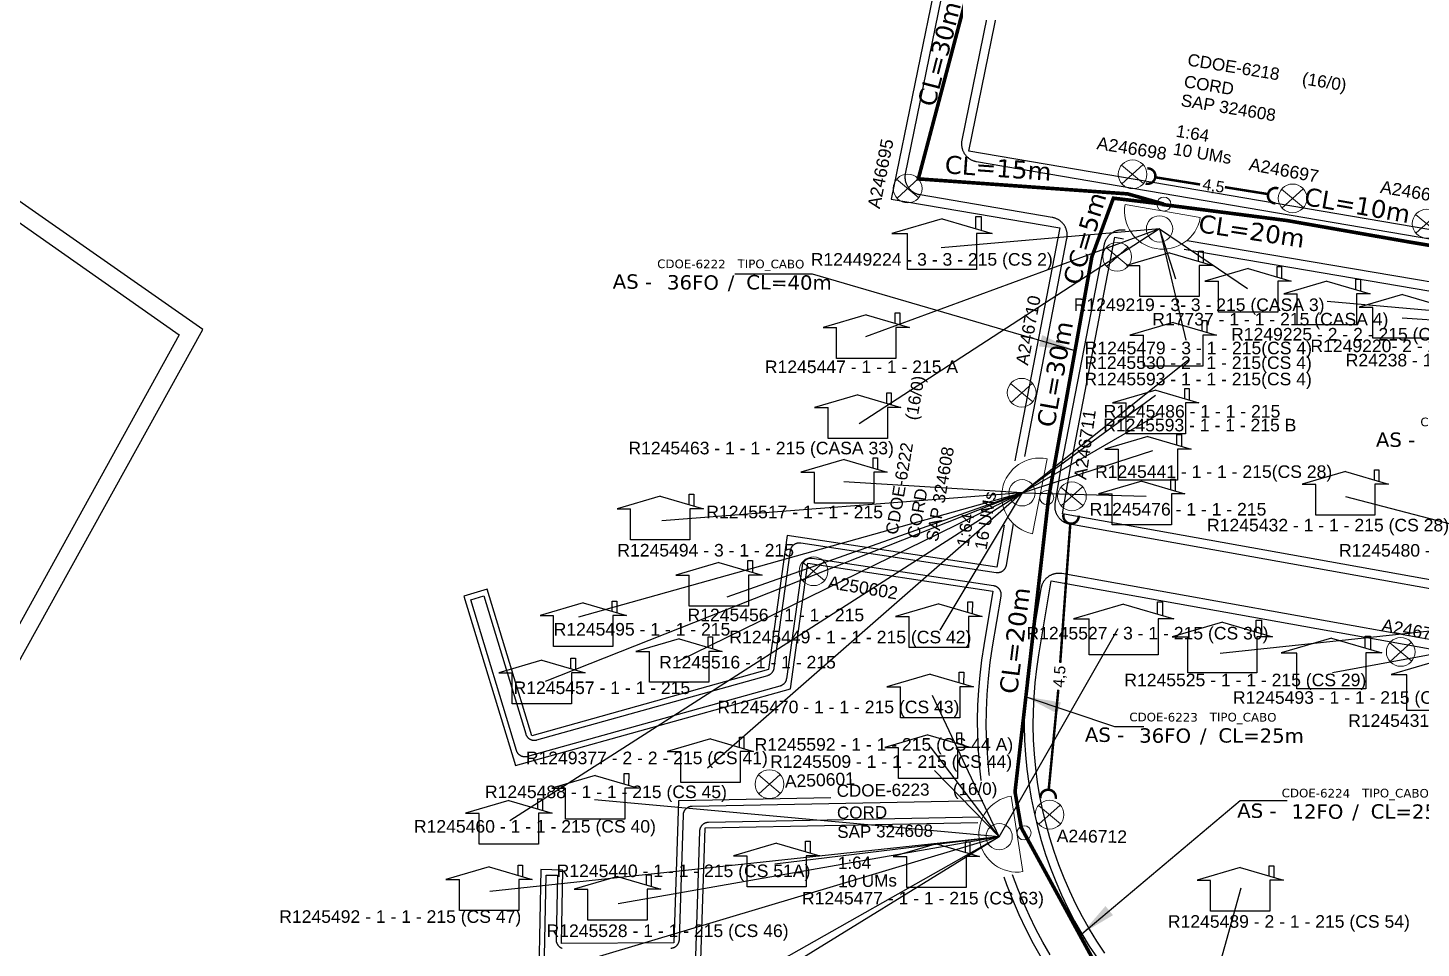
# Model space of a CAD drawing. Header units: millimetres. Extents: x 676447 to 689606, y 7455628 to 7463967.
# Drawn here: x 687327.3 to 687404.9, y 7460314.8 to 7460366 of the extents above; entities that cross this region are included whole.
import ezdxf
from ezdxf.enums import TextEntityAlignment as Align

# ---------------------------------------------------------------- set-up
doc = ezdxf.new("R2010")
doc.units = ezdxf.units.MM
doc.header["$LTSCALE"] = 0.1
doc.header["$MEASUREMENT"] = 0
doc.linetypes.add('PHANTOM2', pattern=[1.25, 0.625, -0.125, 0.125, -0.125, 0.125, -0.125])
for name, color, linetype, lineweight in [('10.4-Postes', 1, 'Continuous', 0), ("20.0-LEGENDA DOS CDO'S", 1, 'Continuous', 0), ('20.2-CDO_POSTE', 1, 'Continuous', 5), ('20.6-CORDOALHA_SUPORTE', 7, 'Continuous', 25)]:
    doc.layers.add(name, color=color, linetype=linetype, lineweight=lineweight)
for name, color, linetype in [('20.8-Legenda', 1, 'Continuous'), ('CAP a instalar', 1, 'Continuous'), ('label_cabos', 7, 'Continuous'), ('Legenda', 1, 'Continuous'), ('LEGENDAS_INFRAESTRUTURAS', 7, 'Continuous'), ('MUB_MEIOFIO', 7, 'Continuous'), ('MUB_QUADRAS', 7, 'Continuous'), ('NOS_DE_INFRAESTRUTURA', 7, 'Continuous'), ('surveys', 7, 'Continuous'), ('surveys legendas', 7, 'Continuous')]:
    doc.layers.add(name, color=color, linetype=linetype)
doc.layers.add('DROP DE CLIENTE', color=140, linetype='Continuous', plot=False)
doc.layers.add('EXTRA', color=50, linetype='Continuous', plot=False)
doc.styles.add('ARIAL', font='arial.ttf')
doc.styles.add('siredit', font='verdana.ttf')
doc.styles.get("Standard").update_dxf_attribs({"font": 'arial.ttf'})
doc.linetypes.add('FENCELINE1', pattern='A,0.25,-0.1,[133,ltypeshp.shx,S=0.1,R=0,X=-0.1,Y=0],-0.1,1', length=1.45)
doc.dimstyles.new('CC', dxfattribs={"dimtxt": 1, "dimasz": 2, "dimexe": 0.18, "dimexo": 0.0625, "dimgap": 0.09, "dimtad": 0, "dimdec": 0, "dimrnd": 1, "dimzin": 0, "dimdsep": 46, "dimtxsty": 'siredit', "dimblk": 'NONE', "dimcen": 0, "dimse1": 1, "dimse2": 1, "dimsd1": 1, "dimsd2": 1, "dimclrt": 7, "dimadec": 0, "dimazin": 0, "dimtfac": 1, "dimtdec": 0, "dimtofl": 0, "dimtmove": 0, "dimatfit": 3, "dimfxl": 0, "dimtolj": 1, "dimtzin": 0, "dimarcsym": 0})
doc.dimstyles.new('CL', dxfattribs={"dimtxt": 1, "dimasz": 2, "dimexe": 0.18, "dimexo": 0.0625, "dimgap": 0.09, "dimtad": 0, "dimdec": 0, "dimrnd": 1, "dimzin": 0, "dimdsep": 46, "dimtxsty": 'siredit', "dimblk": 'NONE', "dimcen": 0, "dimse1": 1, "dimse2": 1, "dimsd1": 1, "dimsd2": 1, "dimclrt": 7, "dimadec": 0, "dimazin": 0, "dimtfac": 1, "dimtdec": 0, "dimtofl": 0, "dimtmove": 0, "dimatfit": 3, "dimfxl": 0, "dimtolj": 1, "dimtzin": 0, "dimarcsym": 0})

# ---------------------------------------------------------------- blocks, each defined once
blk = doc.blocks.new('PTPT')
at = {"layer": '10.4-Postes', "color": 1, "linetype": 'PHANTOM2'}
for points in [[(-0.00000786, 0.0000104), (0.00000746, -0.00000204)], [(0.00000704, 0.00001089), (-0.00000744, -0.00000253)]]:
    blk.add_lwpolyline(points, dxfattribs=at)
at = {"layer": '10.4-Postes', "color": 1}
blk.add_circle((-0.0000002, 0.00000418), 0.00000987, dxfattribs=at)
blk = doc.blocks.new('CDOE_CT_POST_DESENHO')
at = {"color": 0}
blk.add_line((2.136, 0.393), (-2.114, 0.393), dxfattribs=at)
for centre, radius in [((0.011, 1.403), 0.733), ((0.011, 0), 0.393)]:
    blk.add_circle(centre, radius, dxfattribs=at)
blk.add_arc((0.011, 0.393), 2.125, 0, 180, dxfattribs=at)
blk = doc.blocks.new('CDOE_CT_POSTE')
at = {"layer": "20.0-LEGENDA DOS CDO'S", "color": 0, "style": 'ARIAL'}
for tag, p in [('CDO_N', (0.12, 5.248)), ('CORDOALHA', (0.122, 4.023)), ('SAP', (0.124, 2.961)), ('1:XX', (0.139, 1.231)), ('UMS', (0.141, 0.217))]:
    blk.add_attdef(tag, p, '', height=0.68, rotation=0.11799, dxfattribs=at)
blk.add_attdef('FIBRAS_UTILIZADAS', text='', height=0.68, rotation=0.11799, dxfattribs=at).set_placement((7.829, 5.263), align=Align.CENTER)
blk = doc.blocks.new('*D82')
at = {"layer": 'Defpoints', "color": 0, "ltscale": 5}
for p in [(687380.747, 7460372.001), (687376.14, 7460356.931), (687376.816, 7460356.757)]:
    blk.add_point(p, dxfattribs=at)
at = {"color": 7, "ltscale": 5, "insert": (687378.106, 7460364.553), "char_height": 1, "attachment_point": 5, "rotation": 75.53818, "style": 'siredit'}
blk.add_mtext('\\A1;CL=30m', dxfattribs=at)
blk = doc.blocks.new('_None')
blk = doc.blocks.new('*D83')
at = {"layer": 'Defpoints', "color": 0, "ltscale": 5}
for p in [(687373.731, 7460357.815), (687388.964, 7460357.651), (687388.9, 7460356.748)]:
    blk.add_point(p, dxfattribs=at)
at = {"color": 7, "ltscale": 5, "insert": (687381.379, 7460358.185), "char_height": 1, "attachment_point": 5, "rotation": 355.97689, "style": 'siredit'}
blk.add_mtext('\\A1;CL=15m', dxfattribs=at)
blk = doc.blocks.new('*D84')
at = {"layer": 'Defpoints', "color": 0, "ltscale": 5}
for p in [(687390.988, 7460355.01), (687399.901, 7460353.668), (687399.952, 7460354.007)]:
    blk.add_point(p, dxfattribs=at)
at = {"color": 7, "ltscale": 5, "insert": (687395.495, 7460354.678), "char_height": 1, "attachment_point": 5, "rotation": 351.43328, "style": 'siredit'}
blk.add_mtext('\\A1;CL=20m', dxfattribs=at)
blk = doc.blocks.new('*D85')
at = {"layer": 'Defpoints', "color": 0, "ltscale": 5}
for p in [(687397.45, 7460355.274), (687405.053, 7460355.475), (687404.794, 7460353.992)]:
    blk.add_point(p, dxfattribs=at)
at = {"color": 7, "ltscale": 5, "insert": (687401.381, 7460356.116), "char_height": 1, "attachment_point": 5, "rotation": 350.0937, "style": 'siredit'}
blk.add_mtext('\\A1;CL=10m', dxfattribs=at)
blk = doc.blocks.new('*D90')
at = {"layer": 'Defpoints', "color": 0, "ltscale": 5}
for p in [(687387.513, 7460356.676), (687385.438, 7460351.707), (687385.993, 7460351.543)]:
    blk.add_point(p, dxfattribs=at)
at = {"color": 7, "ltscale": 5, "insert": (687386.199, 7460354.274), "char_height": 1, "attachment_point": 5, "rotation": 73.49743, "style": 'siredit'}
blk.add_mtext('\\A1;CC=5m', dxfattribs=at)
blk = doc.blocks.new('*D91')
at = {"layer": 'Defpoints', "color": 0, "ltscale": 5}
for p in [(687386.782, 7460353.258), (687383.336, 7460339.998), (687384.366, 7460339.813)]:
    blk.add_point(p, dxfattribs=at)
at = {"color": 7, "ltscale": 5, "insert": (687384.544, 7460346.721), "char_height": 1, "attachment_point": 5, "rotation": 79.81197, "style": 'siredit'}
blk.add_mtext('\\A1;CL=30m', dxfattribs=at)
blk = doc.blocks.new('*D92')
at = {"layer": 'Defpoints', "color": 0, "ltscale": 5}
for p in [(687385.196, 7460343.101), (687381.27, 7460323.6), (687382.729, 7460323.417)]:
    blk.add_point(p, dxfattribs=at)
at = {"color": 7, "ltscale": 5, "insert": (687382.31, 7460331.895), "char_height": 1, "attachment_point": 5, "rotation": 82.85507, "style": 'siredit'}
blk.add_mtext('\\A1;CL=20m', dxfattribs=at)
blk = doc.blocks.new('LEGENDA DOS CABOS')
at = {"layer": 'EXTRA', "color": 0, "style": 'siredit'}
for tag, p in [('ID', (4.601, 0.974)), ('XX', (9.03, 0.974))]:
    blk.add_attdef(tag, text='', height=0.48, rotation=359.69001, dxfattribs=at).set_placement(p, align=Align.MIDDLE_CENTER)
at = {"layer": 'Legenda', "color": 0, "style": 'siredit'}
for tag, p in [('TIPO_CABO', (1.314, -0.005)), ('CABO', (4.686, -0.052)), ('/', (6.809, -0.052)), ('METROS', (10.034, -0.052))]:
    blk.add_attdef(tag, text='', height=0.8, rotation=359.69001, dxfattribs=at).set_placement(p, align=Align.MIDDLE_CENTER)
blk = doc.blocks.new('SURVEY_SURVEY')
for p, q in [((0, 0.00002536), (-0.00002514, 0.000018)), ((0, 0.00002536), (0.00002514, 0.000018)), ((0.00001687, 0.00002645), (0.00001951, 0.00002645)), ((0.00001687, 0.00002053), (0.00001687, 0.00002645)), ((0.00001951, 0.00002645), (0.0000195, 0.00001978)), ((-0.00002514, 0.000018), (-0.00001726, 0.000018)), ((-0.00001724, 0), (-0.00001724, 0.00001795)), ((0.00001724, 0.00001802), (0.00001724, 0)), ((0.00002514, 0.000018), (0.00001724, 0.000018)), ((0.00001724, 0), (-0.00001724, 0))]:
    blk.add_line(p, q)

msp = doc.modelspace()

# ---------------------------------------------------------------- linework, layer by layer
at = {"layer": '20.6-CORDOALHA_SUPORTE', "const_width": 0.139}
for points in [[(687389.685, 7460358.175, -1.175638), (687389.589, 7460357.333)], [(687396.983, 7460357.058, 1.175638), (687396.811, 7460356.228)], [(687385.025, 7460338.947, 1.175638), (687385.866, 7460338.847)], [(687383.735, 7460323.105, -1.175638), (687384.582, 7460323.082)]]:
    msp.add_lwpolyline(points, format="xyb", dxfattribs=at)
for points in [[(687390.129, 7460357.678), (687392.625, 7460357.279)], [(687394.002, 7460357.13), (687396.409, 7460356.744)], [(687384.833, 7460330.652), (687385.392, 7460338.363)], [(687384.192, 7460323.59), (687384.727, 7460329.154)]]:
    msp.add_lwpolyline(points, dxfattribs=at)
at = {"layer": 'CAP a instalar', "linetype": 'FENCELINE1', "ltscale": 30, "const_width": 0.2}
for points in [[(687289.905, 7460392.958), (687290.734, 7460394.565), (687308.472, 7460386.179), (687328.289, 7460381.429), (687354.36, 7460376.449), (687380.747, 7460372.001), (687376.93, 7460357.591), (687388.589, 7460356.756), (687390.605, 7460356.188)], [(687390.583, 7460356.186), (687387.793, 7460356.515), (687386.598, 7460353.258), (687384.182, 7460339.813), (687382.316, 7460323.476), (687382.663, 7460321.477), (687388.421, 7460310.925), (687390.498, 7460308.874), (687392.448, 7460306.507), (687399.569, 7460300.039), (687405.631, 7460296.866), (687422.643, 7460295.833), (687447.718, 7460289.72), (687449.731, 7460289.263)], [(687390.498, 7460356.168), (687397.45, 7460355.274), (687404.148, 7460354.1), (687425.216, 7460350.576), (687428.777, 7460349.63), (687460.315, 7460344.336)]]:
    msp.add_lwpolyline(points, dxfattribs=at)
at = {"layer": 'DROP DE CLIENTE'}
for p, q in [((687390.363, 7460354.807), (687373.644, 7460343.958)), ((687390.363, 7460354.807), (687373.985, 7460348.79)), ((687390.363, 7460354.807), (687378.2, 7460353.762)), ((687390.363, 7460354.807), (687395.269, 7460351.488)), ((687390.363, 7460354.807), (687391.257, 7460352.026)), ((687390.363, 7460354.807), (687391.835, 7460348.609)), ((687428.599, 7460348.251), (687399.696, 7460350.758)), ((687428.599, 7460348.251), (687403.874, 7460349.835)), ((687382.708, 7460340.116), (687391.948, 7460347.496)), ((687382.708, 7460340.116), (687390.134, 7460345.544)), ((687382.708, 7460340.116), (687390.342, 7460344.504)), ((687382.708, 7460340.116), (687389.988, 7460342.474)), ((687382.708, 7460340.116), (687372.779, 7460340.735)), ((687382.708, 7460340.116), (687354.181, 7460321.862)), ((687382.708, 7460340.116), (687356.156, 7460329.614)), ((687382.708, 7460340.116), (687357.997, 7460333.188)), ((687382.708, 7460340.116), (687362.639, 7460338.557)), ((687382.708, 7460340.116), (687363.5, 7460330.703)), ((687382.708, 7460340.116), (687365.185, 7460324.793)), ((687382.708, 7460340.116), (687366.273, 7460334.308)), ((687382.708, 7460340.116), (687378.131, 7460332.48)), ((687382.708, 7460340.116), (687389.628, 7460339.934)), ((687422.449, 7460334.217), (687400.742, 7460339.894)), ((687422.449, 7460334.217), (687393.741, 7460331.177)), ((687422.449, 7460334.217), (687399.989, 7460330.106)), ((687381.433, 7460320.977), (687388.057, 7460332.557)), ((687381.433, 7460320.977), (687377.722, 7460328.841)), ((687381.433, 7460320.977), (687377.612, 7460325.98)), ((687381.433, 7460320.977), (687377.832, 7460324.66)), ((687381.433, 7460320.977), (687358.896, 7460323.023)), ((687381.433, 7460320.977), (687352.977, 7460312.472)), ((687381.433, 7460320.977), (687353.063, 7460317.925)), ((687381.433, 7460320.977), (687355.5, 7460306.314)), ((687381.433, 7460320.977), (687360.209, 7460317.24)), ((687381.433, 7460320.977), (687365.997, 7460311.464)), ((687381.433, 7460320.977), (687368.947, 7460319.44)), ((687391.383, 7460305.537), (687394.905, 7460318.124))]:
    msp.add_line(p, q, dxfattribs=at)
at = {"layer": 'MUB_MEIOFIO', "linetype": 'Continuous'}
for points in [[(687381.959, 7460372.513), (687379.356, 7460359.742), (687379.349, 7460359.708), (687379.344, 7460359.673), (687379.34, 7460359.638), (687379.337, 7460359.604), (687379.336, 7460359.569), (687379.335, 7460359.534), (687379.336, 7460359.499), (687379.338, 7460359.464), (687379.342, 7460359.43), (687379.346, 7460359.395), (687379.352, 7460359.361), (687379.359, 7460359.327), (687379.367, 7460359.293), (687379.376, 7460359.259), (687379.387, 7460359.226), (687379.398, 7460359.193), (687379.411, 7460359.161), (687379.425, 7460359.129), (687379.44, 7460359.097), (687379.456, 7460359.066), (687379.473, 7460359.036), (687379.491, 7460359.006), (687379.51, 7460358.977), (687379.531, 7460358.949), (687379.552, 7460358.921), (687379.574, 7460358.894), (687379.597, 7460358.868), (687379.621, 7460358.842), (687379.646, 7460358.818), (687379.671, 7460358.794), (687379.698, 7460358.772), (687379.725, 7460358.75), (687379.753, 7460358.729), (687379.782, 7460358.709), (687379.811, 7460358.691), (687379.841, 7460358.673), (687379.872, 7460358.656), (687379.903, 7460358.64), (687379.934, 7460358.626), (687379.967, 7460358.612), (687379.999, 7460358.6), (687380.032, 7460358.589), (687380.066, 7460358.579), (687380.099, 7460358.57), (687380.133, 7460358.563), (687380.168, 7460358.556), (687430.995, 7460349.902)], [(687305.593, 7460370.092), (687335.772, 7460348.904), (687325.788, 7460330.862)], [(687382.857, 7460342.143), (687385.206, 7460354.265), (687385.212, 7460354.299), (687385.217, 7460354.333), (687385.221, 7460354.368), (687385.223, 7460354.402), (687385.225, 7460354.437), (687385.225, 7460354.471), (687385.223, 7460354.506), (687385.221, 7460354.541), (687385.217, 7460354.575), (687385.213, 7460354.609), (687385.207, 7460354.644), (687385.2, 7460354.677), (687385.191, 7460354.711), (687385.182, 7460354.744), (687385.171, 7460354.777), (687385.16, 7460354.81), (687385.147, 7460354.842), (687385.133, 7460354.874), (687385.118, 7460354.905), (687385.102, 7460354.936), (687385.084, 7460354.966), (687385.066, 7460354.995), (687385.047, 7460355.024), (687385.027, 7460355.052), (687385.006, 7460355.08), (687384.983, 7460355.106), (687384.96, 7460355.132), (687384.937, 7460355.157), (687384.912, 7460355.182), (687384.886, 7460355.205), (687384.86, 7460355.227), (687384.833, 7460355.249), (687384.805, 7460355.269), (687384.776, 7460355.289), (687384.747, 7460355.308), (687384.717, 7460355.325), (687384.687, 7460355.342), (687384.656, 7460355.357), (687384.624, 7460355.372), (687384.592, 7460355.385), (687384.56, 7460355.397), (687384.527, 7460355.408), (687384.494, 7460355.418), (687384.46, 7460355.427), (687384.427, 7460355.434), (687384.393, 7460355.441), (687377.033, 7460356.694), (687376.998, 7460356.7), (687376.964, 7460356.708), (687376.931, 7460356.717), (687376.897, 7460356.727), (687376.864, 7460356.738), (687376.832, 7460356.75), (687376.8, 7460356.764), (687376.768, 7460356.778), (687376.737, 7460356.794), (687376.706, 7460356.811), (687376.676, 7460356.828), (687376.647, 7460356.847), (687376.618, 7460356.867), (687376.59, 7460356.888), (687376.563, 7460356.909), (687376.536, 7460356.932), (687376.511, 7460356.956), (687376.486, 7460356.98), (687376.462, 7460357.006), (687376.439, 7460357.032), (687376.417, 7460357.059), (687376.396, 7460357.086), (687376.376, 7460357.115), (687376.356, 7460357.144), (687376.338, 7460357.174), (687376.321, 7460357.204), (687376.305, 7460357.235), (687376.29, 7460357.266), (687376.276, 7460357.298), (687376.263, 7460357.331), (687376.252, 7460357.364), (687376.241, 7460357.397), (687376.232, 7460357.43), (687376.224, 7460357.464), (687376.217, 7460357.498), (687376.211, 7460357.533), (687376.207, 7460357.567), (687376.204, 7460357.602), (687376.202, 7460357.637), (687376.201, 7460357.672), (687376.201, 7460357.707), (687376.202, 7460357.741), (687376.205, 7460357.776), (687376.209, 7460357.811), (687376.214, 7460357.845), (687376.221, 7460357.88), (687378.536, 7460369.233)], [(687422.815, 7460331.649), (687385.367, 7460338.368), (687385.333, 7460338.375), (687385.299, 7460338.383), (687385.265, 7460338.392), (687385.232, 7460338.402), (687385.2, 7460338.413), (687385.167, 7460338.426), (687385.135, 7460338.439), (687385.104, 7460338.454), (687385.073, 7460338.47), (687385.043, 7460338.487), (687385.013, 7460338.505), (687384.984, 7460338.523), (687384.955, 7460338.543), (687384.928, 7460338.564), (687384.901, 7460338.586), (687384.875, 7460338.609), (687384.849, 7460338.632), (687384.825, 7460338.657), (687384.801, 7460338.682), (687384.778, 7460338.708), (687384.756, 7460338.735), (687384.735, 7460338.763), (687384.716, 7460338.791), (687384.697, 7460338.82), (687384.679, 7460338.85), (687384.662, 7460338.88), (687384.646, 7460338.911), (687384.631, 7460338.942), (687384.617, 7460338.974), (687384.605, 7460339.007), (687384.594, 7460339.039), (687384.583, 7460339.073), (687384.574, 7460339.106), (687384.566, 7460339.14), (687384.559, 7460339.174), (687384.554, 7460339.208), (687384.549, 7460339.242), (687384.546, 7460339.277), (687384.544, 7460339.311), (687384.543, 7460339.346), (687384.544, 7460339.381), (687384.545, 7460339.415), (687384.548, 7460339.45), (687384.552, 7460339.484), (687384.557, 7460339.519), (687384.929, 7460341.721), (687387.3, 7460353.955), (687387.307, 7460353.988), (687387.315, 7460354.022), (687387.324, 7460354.055), (687387.335, 7460354.087), (687387.347, 7460354.12), (687387.359, 7460354.152), (687387.373, 7460354.183), (687387.388, 7460354.214), (687387.404, 7460354.245), (687387.421, 7460354.275), (687387.439, 7460354.304), (687387.458, 7460354.332), (687387.478, 7460354.36), (687387.499, 7460354.388), (687387.521, 7460354.414), (687387.544, 7460354.44), (687387.568, 7460354.465), (687387.592, 7460354.489), (687387.618, 7460354.512), (687387.644, 7460354.535), (687387.671, 7460354.556), (687387.698, 7460354.577), (687387.726, 7460354.596), (687387.755, 7460354.615), (687387.785, 7460354.632), (687387.815, 7460354.649), (687387.846, 7460354.665), (687387.877, 7460354.679), (687387.909, 7460354.692), (687387.941, 7460354.705), (687387.973, 7460354.716), (687388.006, 7460354.726), (687388.04, 7460354.735), (687388.073, 7460354.742), (687388.107, 7460354.749), (687388.141, 7460354.754), (687388.175, 7460354.759), (687388.209, 7460354.762), (687388.243, 7460354.764), (687388.278, 7460354.764), (687388.312, 7460354.764), (687388.347, 7460354.762), (687388.381, 7460354.759), (687388.415, 7460354.755), (687388.445, 7460354.751)], [(687391.895, 7460354.166), (687418.431, 7460349.67)], [(687380.888, 7460324.387), (687380.879, 7460324.458), (687380.793, 7460325.342), (687380.739, 7460326.229), (687380.716, 7460327.118), (687380.724, 7460328.006), (687380.764, 7460328.894), (687380.834, 7460329.78), (687380.936, 7460330.663), (687381.068, 7460331.542), (687381.543, 7460334.361), (687381.546, 7460334.378), (687381.548, 7460334.395), (687381.549, 7460334.412), (687381.55, 7460334.43), (687381.55, 7460334.447), (687381.55, 7460334.464), (687381.549, 7460334.481), (687381.547, 7460334.498), (687381.545, 7460334.516), (687381.542, 7460334.533), (687381.539, 7460334.55), (687381.535, 7460334.566), (687381.531, 7460334.583), (687381.526, 7460334.6), (687381.52, 7460334.616), (687381.514, 7460334.632), (687381.507, 7460334.648), (687381.5, 7460334.663), (687381.492, 7460334.679), (687381.483, 7460334.694), (687381.475, 7460334.709), (687381.465, 7460334.723), (687381.455, 7460334.737), (687381.445, 7460334.751), (687381.434, 7460334.765), (687381.423, 7460334.778), (687381.411, 7460334.79), (687381.399, 7460334.803), (687381.386, 7460334.814), (687381.373, 7460334.826), (687381.36, 7460334.837), (687381.346, 7460334.847), (687381.332, 7460334.857), (687381.318, 7460334.867), (687381.303, 7460334.876), (687381.288, 7460334.884), (687381.273, 7460334.892), (687381.257, 7460334.899), (687381.241, 7460334.906), (687381.225, 7460334.913), (687381.209, 7460334.918), (687381.192, 7460334.923), (687381.176, 7460334.928), (687381.159, 7460334.932), (687381.142, 7460334.936), (687381.125, 7460334.938), (687371.025, 7460336.465), (687371.008, 7460336.468), (687370.991, 7460336.469), (687370.973, 7460336.47), (687370.956, 7460336.471), (687370.939, 7460336.471), (687370.922, 7460336.47), (687370.905, 7460336.469), (687370.888, 7460336.467), (687370.871, 7460336.465), (687370.854, 7460336.462), (687370.837, 7460336.458), (687370.82, 7460336.454), (687370.804, 7460336.449), (687370.787, 7460336.444), (687370.771, 7460336.438), (687370.755, 7460336.431), (687370.739, 7460336.424), (687370.724, 7460336.417), (687370.709, 7460336.409), (687370.694, 7460336.4), (687370.679, 7460336.391), (687370.665, 7460336.382), (687370.651, 7460336.372), (687370.637, 7460336.361), (687370.624, 7460336.35), (687370.611, 7460336.339), (687370.599, 7460336.327), (687370.587, 7460336.315), (687370.575, 7460336.302), (687370.564, 7460336.289), (687370.553, 7460336.275), (687370.543, 7460336.261), (687370.533, 7460336.247), (687370.524, 7460336.233), (687370.515, 7460336.218), (687370.507, 7460336.203), (687370.499, 7460336.187), (687370.492, 7460336.172), (687370.485, 7460336.156), (687370.479, 7460336.14), (687370.474, 7460336.124), (687370.469, 7460336.107), (687370.464, 7460336.09), (687370.461, 7460336.074), (687370.457, 7460336.057), (687370.455, 7460336.04), (687369.585, 7460329.771), (687369.583, 7460329.754), (687369.579, 7460329.737), (687369.576, 7460329.72), (687369.571, 7460329.704), (687369.566, 7460329.688), (687369.561, 7460329.671), (687369.555, 7460329.655), (687369.548, 7460329.64), (687369.541, 7460329.624), (687369.534, 7460329.609), (687369.526, 7460329.594), (687369.517, 7460329.579), (687369.508, 7460329.565), (687369.498, 7460329.551), (687369.488, 7460329.537), (687369.478, 7460329.523), (687369.467, 7460329.51), (687369.455, 7460329.498), (687369.443, 7460329.486), (687369.431, 7460329.474), (687369.418, 7460329.462), (687369.405, 7460329.451), (687369.392, 7460329.441), (687369.378, 7460329.431), (687369.364, 7460329.421), (687369.349, 7460329.412), (687369.335, 7460329.403), (687369.32, 7460329.395), (687369.304, 7460329.388), (687369.289, 7460329.381), (687369.273, 7460329.374), (687369.257, 7460329.368), (687369.241, 7460329.363), (687369.225, 7460329.358), (687355.167, 7460325.432), (687355.15, 7460325.428), (687355.133, 7460325.424), (687355.116, 7460325.421), (687355.099, 7460325.418), (687355.082, 7460325.416), (687355.065, 7460325.415), (687355.048, 7460325.414), (687355.031, 7460325.414), (687355.013, 7460325.414), (687354.996, 7460325.415), (687354.979, 7460325.416), (687354.962, 7460325.418), (687354.945, 7460325.421), (687354.928, 7460325.424), (687354.911, 7460325.428), (687354.895, 7460325.433), (687354.878, 7460325.438), (687354.862, 7460325.443), (687354.846, 7460325.449), (687354.83, 7460325.456), (687354.815, 7460325.463), (687354.799, 7460325.471), (687354.784, 7460325.479), (687354.769, 7460325.488), (687354.755, 7460325.497), (687354.741, 7460325.507), (687354.727, 7460325.517), (687354.714, 7460325.528), (687354.7, 7460325.539), (687354.688, 7460325.551), (687354.676, 7460325.563), (687354.664, 7460325.575), (687354.652, 7460325.588), (687354.641, 7460325.601), (687354.631, 7460325.615), (687354.621, 7460325.629), (687354.611, 7460325.643), (687354.602, 7460325.658), (687354.594, 7460325.673), (687354.586, 7460325.688), (687354.578, 7460325.704), (687354.571, 7460325.719), (687354.565, 7460325.735), (687354.559, 7460325.751), (687354.554, 7460325.768), (687351.999, 7460334.156), (687352.724, 7460334.377), (687355.063, 7460326.697), (687355.068, 7460326.68), (687355.074, 7460326.664), (687355.08, 7460326.648), (687355.087, 7460326.633), (687355.095, 7460326.617), (687355.103, 7460326.602), (687355.111, 7460326.587), (687355.12, 7460326.572), (687355.13, 7460326.558), (687355.14, 7460326.544), (687355.151, 7460326.53), (687355.161, 7460326.517), (687355.173, 7460326.504), (687355.185, 7460326.492), (687355.197, 7460326.48), (687355.21, 7460326.468), (687355.223, 7460326.457), (687355.236, 7460326.446), (687355.25, 7460326.436), (687355.264, 7460326.426), (687355.279, 7460326.417), (687355.293, 7460326.408), (687355.308, 7460326.4), (687355.324, 7460326.392), (687355.339, 7460326.385), (687355.355, 7460326.378), (687355.371, 7460326.372), (687355.388, 7460326.367), (687355.404, 7460326.362), (687355.421, 7460326.357), (687355.437, 7460326.353), (687355.454, 7460326.35), (687355.471, 7460326.347), (687355.488, 7460326.345), (687355.505, 7460326.344), (687355.523, 7460326.343), (687355.54, 7460326.342), (687355.557, 7460326.343), (687355.574, 7460326.343), (687355.591, 7460326.345), (687355.608, 7460326.347), (687355.625, 7460326.35), (687355.642, 7460326.353), (687355.659, 7460326.356), (687355.676, 7460326.361), (687368.542, 7460329.954), (687368.559, 7460329.959), (687368.575, 7460329.964), (687368.591, 7460329.97), (687368.607, 7460329.977), (687368.622, 7460329.984), (687368.637, 7460329.991), (687368.652, 7460330), (687368.667, 7460330.008), (687368.682, 7460330.017), (687368.696, 7460330.027), (687368.709, 7460330.037), (687368.723, 7460330.047), (687368.736, 7460330.058), (687368.749, 7460330.07), (687368.761, 7460330.082), (687368.773, 7460330.094), (687368.784, 7460330.107), (687368.795, 7460330.12), (687368.806, 7460330.133), (687368.816, 7460330.147), (687368.826, 7460330.161), (687368.835, 7460330.175), (687368.843, 7460330.19), (687368.851, 7460330.205), (687368.859, 7460330.22), (687368.866, 7460330.236), (687368.873, 7460330.252), (687368.879, 7460330.268), (687368.884, 7460330.284), (687368.889, 7460330.3), (687368.893, 7460330.317), (687368.897, 7460330.333), (687368.9, 7460330.35), (687368.903, 7460330.367), (687369.81, 7460336.904), (687369.812, 7460336.921), (687369.816, 7460336.937), (687369.819, 7460336.954), (687369.824, 7460336.971), (687369.829, 7460336.987), (687369.834, 7460337.004), (687369.84, 7460337.02), (687369.847, 7460337.036), (687369.854, 7460337.051), (687369.862, 7460337.067), (687369.87, 7460337.082), (687369.879, 7460337.097), (687369.888, 7460337.111), (687369.898, 7460337.125), (687369.908, 7460337.139), (687369.919, 7460337.153), (687369.93, 7460337.166), (687369.942, 7460337.178), (687369.954, 7460337.191), (687369.966, 7460337.203), (687369.979, 7460337.214), (687369.992, 7460337.225), (687370.006, 7460337.236), (687370.02, 7460337.246), (687370.034, 7460337.255), (687370.049, 7460337.264), (687370.063, 7460337.273), (687370.079, 7460337.281), (687370.094, 7460337.288), (687370.11, 7460337.295), (687370.126, 7460337.302), (687370.142, 7460337.308), (687370.158, 7460337.313), (687370.175, 7460337.318), (687370.192, 7460337.322), (687370.208, 7460337.326), (687370.225, 7460337.329), (687370.242, 7460337.331), (687370.26, 7460337.333), (687370.277, 7460337.334), (687370.294, 7460337.335), (687370.311, 7460337.335), (687370.328, 7460337.334), (687370.345, 7460337.333), (687370.363, 7460337.332), (687370.38, 7460337.329), (687381.268, 7460335.683), (687381.285, 7460335.681), (687381.302, 7460335.679), (687381.32, 7460335.678), (687381.337, 7460335.678), (687381.354, 7460335.678), (687381.371, 7460335.678), (687381.389, 7460335.68), (687381.406, 7460335.682), (687381.423, 7460335.684), (687381.44, 7460335.687), (687381.457, 7460335.691), (687381.473, 7460335.695), (687381.49, 7460335.7), (687381.506, 7460335.705), (687381.523, 7460335.711), (687381.539, 7460335.717), (687381.554, 7460335.725), (687381.57, 7460335.732), (687381.585, 7460335.74), (687381.6, 7460335.749), (687381.615, 7460335.758), (687381.629, 7460335.768), (687381.643, 7460335.778), (687381.657, 7460335.788), (687381.67, 7460335.799), (687381.683, 7460335.811), (687381.695, 7460335.823), (687381.707, 7460335.835), (687381.719, 7460335.848), (687381.73, 7460335.861), (687381.741, 7460335.875), (687381.751, 7460335.889), (687381.761, 7460335.903), (687381.77, 7460335.918), (687381.779, 7460335.932), (687381.787, 7460335.948), (687381.794, 7460335.963), (687381.802, 7460335.979), (687381.808, 7460335.995), (687381.814, 7460336.011), (687381.82, 7460336.027), (687381.825, 7460336.044), (687381.829, 7460336.061), (687381.833, 7460336.077), (687381.836, 7460336.094), (687382.224, 7460338.397)], [(687440.733, 7460325.604), (687384.924, 7460335.617), (687384.89, 7460335.623), (687384.856, 7460335.627), (687384.821, 7460335.63), (687384.787, 7460335.632), (687384.753, 7460335.633), (687384.718, 7460335.632), (687384.684, 7460335.631), (687384.65, 7460335.628), (687384.616, 7460335.624), (687384.582, 7460335.619), (687384.548, 7460335.613), (687384.514, 7460335.605), (687384.481, 7460335.597), (687384.448, 7460335.587), (687384.415, 7460335.576), (687384.383, 7460335.564), (687384.351, 7460335.551), (687384.32, 7460335.537), (687384.289, 7460335.522), (687384.259, 7460335.506), (687384.229, 7460335.488), (687384.2, 7460335.47), (687384.172, 7460335.451), (687384.144, 7460335.43), (687384.117, 7460335.409), (687384.091, 7460335.387), (687384.065, 7460335.364), (687384.04, 7460335.34), (687384.016, 7460335.316), (687383.993, 7460335.29), (687383.971, 7460335.264), (687383.95, 7460335.237), (687383.93, 7460335.209), (687383.91, 7460335.181), (687383.892, 7460335.151), (687383.875, 7460335.122), (687383.859, 7460335.092), (687383.843, 7460335.061), (687383.829, 7460335.029), (687383.816, 7460334.998), (687383.804, 7460334.965), (687383.793, 7460334.933), (687383.783, 7460334.9), (687383.775, 7460334.867), (687383.767, 7460334.833), (687383.761, 7460334.799), (687383.152, 7460331.19), (687383.031, 7460330.389), (687382.939, 7460329.584), (687382.874, 7460328.777), (687382.838, 7460327.967), (687382.83, 7460327.157), (687382.85, 7460326.347), (687382.899, 7460325.538), (687382.976, 7460324.732), (687383.081, 7460323.928), (687383.214, 7460323.129), (687383.374, 7460322.335), (687383.563, 7460321.547), (687383.779, 7460320.766), (687384.022, 7460319.993), (687384.291, 7460319.229), (687384.588, 7460318.475), (687384.91, 7460317.732), (687385.259, 7460317), (687385.632, 7460316.281), (687386.031, 7460315.576), (687386.454, 7460314.885), (687386.901, 7460314.209)], [(687363.144, 7460314.773), (687363.161, 7460314.774), (687363.179, 7460314.776), (687363.196, 7460314.778), (687363.213, 7460314.781), (687363.23, 7460314.785), (687363.247, 7460314.789), (687363.264, 7460314.793), (687363.281, 7460314.798), (687363.297, 7460314.804), (687363.313, 7460314.81), (687363.329, 7460314.817), (687363.345, 7460314.825), (687363.361, 7460314.833), (687363.376, 7460314.841), (687363.391, 7460314.85), (687363.405, 7460314.86), (687363.42, 7460314.87), (687363.433, 7460314.88), (687363.447, 7460314.891), (687363.46, 7460314.903), (687363.473, 7460314.915), (687363.485, 7460314.927), (687363.497, 7460314.94), (687363.508, 7460314.953), (687363.519, 7460314.967), (687363.53, 7460314.981), (687363.539, 7460314.995), (687363.549, 7460315.01), (687363.558, 7460315.025), (687363.566, 7460315.04), (687363.574, 7460315.056), (687363.581, 7460315.071), (687363.588, 7460315.087), (687363.594, 7460315.104), (687363.6, 7460315.12), (687363.605, 7460315.137), (687363.609, 7460315.154), (687363.613, 7460315.171), (687363.617, 7460315.188), (687363.619, 7460315.205), (687363.621, 7460315.222), (687363.623, 7460315.24), (687363.624, 7460315.257), (687363.846, 7460322.196), (687363.846, 7460322.214), (687363.848, 7460322.231), (687363.85, 7460322.248), (687363.853, 7460322.265), (687363.856, 7460322.282), (687363.86, 7460322.299), (687363.864, 7460322.316), (687363.869, 7460322.332), (687363.874, 7460322.348), (687363.881, 7460322.365), (687363.887, 7460322.381), (687363.894, 7460322.396), (687363.902, 7460322.412), (687363.91, 7460322.427), (687363.919, 7460322.442), (687363.928, 7460322.456), (687363.938, 7460322.47), (687363.948, 7460322.484), (687363.959, 7460322.498), (687363.97, 7460322.511), (687363.982, 7460322.524), (687363.994, 7460322.536), (687364.006, 7460322.548), (687364.019, 7460322.56), (687364.033, 7460322.571), (687364.046, 7460322.581), (687364.06, 7460322.591), (687364.075, 7460322.601), (687364.089, 7460322.61), (687364.104, 7460322.618), (687364.12, 7460322.627), (687364.135, 7460322.634), (687364.151, 7460322.641), (687364.167, 7460322.647), (687364.183, 7460322.653), (687364.2, 7460322.659), (687364.216, 7460322.663), (687364.233, 7460322.668), (687364.25, 7460322.671), (687364.267, 7460322.674), (687364.284, 7460322.677), (687364.301, 7460322.678), (687364.318, 7460322.68), (687364.336, 7460322.68), (687380.511, 7460322.996), (687380.528, 7460322.996)], [(687380.345, 7460322.062), (687365.236, 7460321.768), (687365.219, 7460321.767), (687365.201, 7460321.766), (687365.184, 7460321.764), (687365.167, 7460321.761), (687365.15, 7460321.758), (687365.133, 7460321.755), (687365.116, 7460321.751), (687365.1, 7460321.746), (687365.083, 7460321.741), (687365.067, 7460321.735), (687365.051, 7460321.728), (687365.035, 7460321.721), (687365.02, 7460321.714), (687365.005, 7460321.706), (687364.99, 7460321.697), (687364.975, 7460321.688), (687364.961, 7460321.678), (687364.947, 7460321.668), (687364.933, 7460321.658), (687364.92, 7460321.647), (687364.907, 7460321.635), (687364.894, 7460321.623), (687364.882, 7460321.611), (687364.871, 7460321.598), (687364.859, 7460321.585), (687364.849, 7460321.572), (687364.838, 7460321.558), (687364.829, 7460321.544), (687364.819, 7460321.529), (687364.811, 7460321.514), (687364.802, 7460321.499), (687364.795, 7460321.483), (687364.787, 7460321.468), (687364.781, 7460321.452), (687364.775, 7460321.436), (687364.769, 7460321.419), (687364.764, 7460321.403), (687364.76, 7460321.386), (687364.756, 7460321.369), (687364.753, 7460321.352), (687364.75, 7460321.335), (687364.748, 7460321.318), (687364.747, 7460321.301), (687364.746, 7460321.284), (687364.523, 7460314.332)], [(687356.113, 7460314.317), (687356.205, 7460318.841), (687356.83, 7460318.829), (687356.757, 7460315.251), (687356.757, 7460315.233), (687356.757, 7460315.216), (687356.759, 7460315.199), (687356.76, 7460315.181), (687356.763, 7460315.164), (687356.766, 7460315.147), (687356.769, 7460315.13), (687356.773, 7460315.113), (687356.778, 7460315.097), (687356.783, 7460315.08), (687356.789, 7460315.064), (687356.796, 7460315.048), (687356.803, 7460315.032), (687356.81, 7460315.016), (687356.818, 7460315.001), (687356.827, 7460314.986), (687356.836, 7460314.971), (687356.845, 7460314.956), (687356.856, 7460314.942), (687356.866, 7460314.929), (687356.877, 7460314.915), (687356.889, 7460314.902), (687356.901, 7460314.89), (687356.913, 7460314.877), (687356.926, 7460314.866), (687356.939, 7460314.854), (687356.953, 7460314.844), (687356.967, 7460314.833), (687356.981, 7460314.824), (687356.996, 7460314.814), (687357.011, 7460314.805), (687357.026, 7460314.797), (687357.041, 7460314.789), (687357.057, 7460314.782), (687357.073, 7460314.775), (687357.089, 7460314.769)], [(687384.273, 7460314.396), (687383.864, 7460315.109), (687383.479, 7460315.835), (687383.118, 7460316.572), (687382.78, 7460317.321), (687382.468, 7460318.081), (687382.18, 7460318.85)]]:
    msp.add_lwpolyline(points, dxfattribs=at)
at = {"layer": 'MUB_QUADRAS', "linetype": 'Continuous'}
for points in [[(687326.656, 7460330.366), (687337.082, 7460349.206), (687297.695, 7460376.734)], [(687430.981, 7460350.412), (687379.742, 7460359.136), (687382.45, 7460372.417)], [(687378.045, 7460369.328), (687375.421, 7460356.461), (687384.813, 7460354.862), (687382.356, 7460342.187), (687382.308, 7460341.9)], [(687423.101, 7460332.106), (687384.968, 7460338.948), (687385.421, 7460341.632), (687387.883, 7460354.339), (687388.361, 7460354.258)], [(687391.731, 7460353.684), (687424.233, 7460348.15), (687423.101, 7460332.106)], [(687381.703, 7460338.312), (687381.309, 7460335.98), (687369.624, 7460337.747), (687368.588, 7460330.278), (687355.407, 7460326.597), (687352.923, 7460334.752), (687351.625, 7460334.356), (687354.494, 7460324.933), (687369.81, 7460329.21), (687370.78, 7460336.199), (687381.084, 7460334.641), (687380.575, 7460331.625), (687380.449, 7460330.798), (687380.35, 7460329.967), (687380.278, 7460329.134), (687380.233, 7460328.299), (687380.216, 7460327.462), (687380.225, 7460326.626), (687380.262, 7460325.79), (687380.325, 7460324.956), (687380.416, 7460324.125), (687380.419, 7460324.101)], [(687387.313, 7460314.492), (687386.876, 7460315.153), (687386.462, 7460315.829), (687386.072, 7460316.52), (687385.706, 7460317.223), (687385.366, 7460317.939), (687385.05, 7460318.666), (687384.76, 7460319.404), (687384.496, 7460320.151), (687384.258, 7460320.908), (687384.047, 7460321.672), (687383.863, 7460322.443), (687383.705, 7460323.22), (687383.575, 7460324.002), (687383.472, 7460324.788), (687383.397, 7460325.577), (687383.35, 7460326.368), (687383.33, 7460327.161), (687383.338, 7460327.954), (687383.373, 7460328.746), (687383.436, 7460329.536), (687383.527, 7460330.323), (687383.645, 7460331.107), (687384.338, 7460335.214), (687441.137, 7460325.023)], [(687372.062, 7460323.131), (687363.57, 7460322.965), (687363.318, 7460315.074), (687357.053, 7460315.039), (687357.136, 7460319.122), (687355.911, 7460319.147), (687355.796, 7460313.502), (687364.799, 7460313.552), (687365.052, 7460321.464), (687380.252, 7460321.76)], [(687381.692, 7460318.741), (687381.842, 7460318.316), (687382.172, 7460317.476), (687382.531, 7460316.649), (687382.919, 7460315.835), (687383.335, 7460315.035), (687383.778, 7460314.251), (687384.249, 7460313.482), (687384.746, 7460312.73), (687385.62, 7460311.497), (687386.531, 7460310.293), (687387.479, 7460309.117), (687379.472, 7460298.037)]]:
    msp.add_lwpolyline(points, dxfattribs=at)

# ---------------------------------------------------------------- block references
at = {"layer": '10.4-Postes', "color": 1, "xscale": 81071.38789240447, "yscale": 81071.38789240447, "zscale": 81071.38789240447, "rotation": 359.2873342101486}
for p in [(687397.788, 7460356.166), (687405.252, 7460354.759), (687388.02, 7460352.916), (687382.699, 7460345.349), (687385.497, 7460339.582), (687371.108, 7460335.412), (687403.81, 7460330.922), (687368.65, 7460323.562), (687384.25, 7460321.862)]:
    msp.add_blockref('PTPT', p, dxfattribs=at)
at = {"layer": "20.0-LEGENDA DOS CDO'S"}
for p, rotation, values in [((687390.908, 7460358.749), 350.6077687762721, {'CDO_N': 'CDOE-6218', 'CORDOALHA': 'CORD', 'SAP': 'SAP 324608', '1:XX': '1:64', 'UMS': '10 UMs', 'FIBRAS_UTILIZADAS': '(16/0)'}), ((687380.915, 7460336.73), 80.10569313189342, {'CDO_N': 'CDOE-6222', 'CORDOALHA': 'CORD', 'SAP': 'SAP 324608', '1:XX': '1:64', 'UMS': '16 UMs', 'FIBRAS_UTILIZADAS': '(16/0)'}), ((687372.33, 7460317.94), 0.6930773324799798, {'CDO_N': 'CDOE-6223', 'CORDOALHA': 'CORD', 'SAP': 'SAP 324608', '1:XX': '1:64', 'UMS': '10 UMs', 'FIBRAS_UTILIZADAS': '(16/0)'})]:
    msp.add_blockref('CDOE_CT_POSTE', p, dxfattribs=dict(at, rotation=rotation)).add_auto_attribs(values)
at = {"layer": '20.2-CDO_POSTE'}
for p, rotation in [((687390.616, 7460356.186), 170.0545264767023), ((687384.083, 7460339.841), 79.13084423051873), ((687382.821, 7460321.18), 98.75129659654796)]:
    msp.add_blockref('CDOE_CT_POST_DESENHO', p, dxfattribs=dict(at, rotation=rotation))
at = {"layer": 'label_cabos', "color": 0}
ref = msp.add_blockref('LEGENDA DOS CABOS', (687359.692, 7460351.881), dxfattribs=at)
ref.add_attrib('ID', 'CDOE-6222', dxfattribs={"layer": 'EXTRA', "height": 0.48, "rotation": 359.69001, "style": 'siredit'}).set_placement((687364.293, 7460352.855), align=Align.MIDDLE_CENTER)
ref.add_attrib('CABO', '36FO', dxfattribs={"layer": '20.8-Legenda', "color": 0, "height": 0.8, "rotation": 359.69001, "style": 'siredit'}).set_placement((687364.378, 7460351.829), align=Align.MIDDLE_CENTER)
ref.add_attrib('METROS', 'CL=40m', dxfattribs={"layer": '20.8-Legenda', "color": 0, "height": 0.8, "rotation": 359.69001, "style": 'siredit'}).set_placement((687369.726, 7460351.829), align=Align.MIDDLE_CENTER)
ref.add_attrib('XX', 'TIPO_CABO', dxfattribs={"layer": 'EXTRA', "color": 0, "height": 0.48, "rotation": 359.69001, "style": 'siredit'}).set_placement((687368.722, 7460352.855), align=Align.MIDDLE_CENTER)
ref.add_attrib('/', '/', dxfattribs={"layer": '20.8-Legenda', "color": 0, "height": 0.8, "rotation": 359.69001, "style": 'siredit'}).set_placement((687366.501, 7460351.829), align=Align.MIDDLE_CENTER)
ref.add_attrib('TIPO_CABO', 'AS -', dxfattribs={"layer": '20.8-Legenda', "color": 0, "height": 0.8, "rotation": 359.69001, "style": 'siredit'}).set_placement((687361.006, 7460351.877), align=Align.MIDDLE_CENTER)
ref = msp.add_blockref('LEGENDA DOS CABOS', (687402.198, 7460343.079), dxfattribs=at)
ref.add_attrib('ID', 'CDOE-6220', dxfattribs={"layer": 'EXTRA', "height": 0.48, "rotation": 359.69001, "style": 'siredit'}).set_placement((687406.799, 7460344.053), align=Align.MIDDLE_CENTER)
ref.add_attrib('CABO', '12FO', dxfattribs={"layer": '20.8-Legenda', "color": 0, "height": 0.8, "rotation": 359.69001, "style": 'siredit'}).set_placement((687406.883, 7460343.028), align=Align.MIDDLE_CENTER)
ref.add_attrib('METROS', 'CL=45m', dxfattribs={"layer": '20.8-Legenda', "color": 0, "height": 0.8, "rotation": 359.69001, "style": 'siredit'}).set_placement((687412.231, 7460343.028), align=Align.MIDDLE_CENTER)
ref.add_attrib('XX', 'TIPO_CABO', dxfattribs={"layer": 'EXTRA', "color": 0, "height": 0.48, "rotation": 359.69001, "style": 'siredit'}).set_placement((687411.228, 7460344.053), align=Align.MIDDLE_CENTER)
ref.add_attrib('/', '/', dxfattribs={"layer": '20.8-Legenda', "color": 0, "height": 0.8, "rotation": 359.69001, "style": 'siredit'}).set_placement((687409.006, 7460343.028), align=Align.MIDDLE_CENTER)
ref.add_attrib('TIPO_CABO', 'AS -', dxfattribs={"layer": '20.8-Legenda', "color": 0, "height": 0.8, "rotation": 359.69001, "style": 'siredit'}).set_placement((687403.511, 7460343.075), align=Align.MIDDLE_CENTER)
ref = msp.add_blockref('LEGENDA DOS CABOS', (687385.988, 7460326.656), dxfattribs=at)
ref.add_attrib('ID', 'CDOE-6223', dxfattribs={"layer": 'EXTRA', "height": 0.48, "rotation": 359.69001, "style": 'siredit'}).set_placement((687390.589, 7460327.63), align=Align.MIDDLE_CENTER)
ref.add_attrib('CABO', '36FO', dxfattribs={"layer": '20.8-Legenda', "color": 0, "height": 0.8, "rotation": 359.69001, "style": 'siredit'}).set_placement((687390.674, 7460326.604), align=Align.MIDDLE_CENTER)
ref.add_attrib('METROS', 'CL=25m', dxfattribs={"layer": '20.8-Legenda', "color": 0, "height": 0.8, "rotation": 359.69001, "style": 'siredit'}).set_placement((687396.022, 7460326.604), align=Align.MIDDLE_CENTER)
ref.add_attrib('XX', 'TIPO_CABO', dxfattribs={"layer": 'EXTRA', "color": 0, "height": 0.48, "rotation": 359.69001, "style": 'siredit'}).set_placement((687395.018, 7460327.63), align=Align.MIDDLE_CENTER)
ref.add_attrib('/', '/', dxfattribs={"layer": '20.8-Legenda', "color": 0, "height": 0.8, "rotation": 359.69001, "style": 'siredit'}).set_placement((687392.796, 7460326.604), align=Align.MIDDLE_CENTER)
ref.add_attrib('TIPO_CABO', 'AS -', dxfattribs={"layer": '20.8-Legenda', "color": 0, "height": 0.8, "rotation": 359.69001, "style": 'siredit'}).set_placement((687387.301, 7460326.652), align=Align.MIDDLE_CENTER)
ref = msp.add_blockref('LEGENDA DOS CABOS', (687394.471, 7460322.427), dxfattribs=at)
ref.add_attrib('ID', 'CDOE-6224', dxfattribs={"layer": 'EXTRA', "height": 0.48, "rotation": 359.69001, "style": 'siredit'}).set_placement((687399.073, 7460323.401), align=Align.MIDDLE_CENTER)
ref.add_attrib('CABO', '12FO', dxfattribs={"layer": '20.8-Legenda', "color": 0, "height": 0.8, "rotation": 359.69001, "style": 'siredit'}).set_placement((687399.157, 7460322.375), align=Align.MIDDLE_CENTER)
ref.add_attrib('METROS', 'CL=25m', dxfattribs={"layer": '20.8-Legenda', "color": 0, "height": 0.8, "rotation": 359.69001, "style": 'siredit'}).set_placement((687404.505, 7460322.375), align=Align.MIDDLE_CENTER)
ref.add_attrib('XX', 'TIPO_CABO', dxfattribs={"layer": 'EXTRA', "color": 0, "height": 0.48, "rotation": 359.69001, "style": 'siredit'}).set_placement((687403.501, 7460323.401), align=Align.MIDDLE_CENTER)
ref.add_attrib('/', '/', dxfattribs={"layer": '20.8-Legenda', "color": 0, "height": 0.8, "rotation": 359.69001, "style": 'siredit'}).set_placement((687401.28, 7460322.375), align=Align.MIDDLE_CENTER)
ref.add_attrib('TIPO_CABO', 'AS -', dxfattribs={"layer": '20.8-Legenda', "color": 0, "height": 0.8, "rotation": 359.69001, "style": 'siredit'}).set_placement((687395.785, 7460322.423), align=Align.MIDDLE_CENTER)
at = {"layer": 'NOS_DE_INFRAESTRUTURA', "color": 1, "xscale": 81071.38789240447, "yscale": 81071.38789240447, "zscale": 81071.38789240447, "rotation": 359.2873342101486}
for p in [(687388.875, 7460357.509), (687376.349, 7460356.715)]:
    msp.add_blockref('PTPT', p, dxfattribs=at)
at = {"layer": 'surveys', "color": 151, "xscale": 111319.4907930752, "yscale": 111319.4907930752, "zscale": 111319.4907930752}
for p in [(687378.252, 7460352.551), (687388.364, 7460331.104), (687393.866, 7460330.092), (687399.938, 7460329.198), (687406.058, 7460327.994)]:
    msp.add_blockref('SURVEY_SURVEY', p, dxfattribs=at)
at = {"layer": 'surveys', "color": 2, "xscale": 95707.91744543397, "yscale": 95707.91744543397, "zscale": 95707.91744543397}
for p in [(687390.924, 7460351.042), (687395.294, 7460350.179), (687399.685, 7460349.47), (687403.897, 7460348.722), (687374.029, 7460347.6), (687391.124, 7460347.17), (687390.156, 7460343.4), (687373.559, 7460343.149), (687389.721, 7460340.826), (687372.798, 7460339.536), (687400.714, 7460338.87), (687389.373, 7460338.336), (687362.558, 7460337.506), (687365.824, 7460333.812), (687358.27, 7460331.559), (687378.072, 7460331.515), (687363.606, 7460329.569), (687355.967, 7460328.377), (687377.589, 7460327.597), (687365.351, 7460323.993), (687377.468, 7460324.221), (687358.932, 7460321.956), (687354.126, 7460320.558), (687369.039, 7460318.188), (687377.939, 7460318.15), (687353.026, 7460316.868), (687394.86, 7460316.828), (687360.178, 7460316.325)]:
    msp.add_blockref('SURVEY_SURVEY', p, dxfattribs=at)

# ---------------------------------------------------------------- texts
at = {"layer": '20.6-CORDOALHA_SUPORTE', "style": 'ARIAL'}
for rotation, p in [(350.89605, (687393.376, 7460357.212)), (85.81612, (687384.779, 7460329.891))]:
    msp.add_text('4,5', height=0.6262, rotation=rotation, dxfattribs=at).set_placement(p, align=Align.MIDDLE_CENTER)
at = {"layer": 'LEGENDAS_INFRAESTRUTURAS', "color": 1}
for s, rotation, p in [('A246695', 78.50899, (687374.78, 7460355.896)), ('A246698', 350.95352, (687386.833, 7460359.252)), ('A246697', 349.58581, (687395.304, 7460358.083)), ('A246696', 350.60637, (687402.621, 7460356.817)), ('A246710', 79.43992, (687383.037, 7460347.176)), ('A246711', 82.04157, (687386.28, 7460340.818)), ('A250602', 350.65256, (687371.858, 7460334.814)), ('A246708', 349.44086, (687402.692, 7460332.429)), ('A250601', 2.54614, (687369.505, 7460323.698)), ('A246712', 359.28702, (687384.634, 7460320.674))]:
    msp.add_text(s, height=0.7, rotation=rotation, dxfattribs=at).set_placement(p)
at = {"layer": 'surveys legendas', "color": 0}
for s, p in [('R12449224 - 3 - 3 - 215 (CS 2) ', (687370.94, 7460352.76)), ('R1249219 - 3- 3 - 215 (CASA 3) ', (687385.586, 7460350.235)), ('R17737 - 1 - 1 - 215 (CASA 4) ', (687389.959, 7460349.432)), ('R1249225 - 2 - 2 - 215 (CASA 5) ', (687394.35, 7460348.594)), ('R1245479 - 3 - 1 - 215(CS 4)', (687386.192, 7460347.83)), ('R1249220- 2 - 2 - 6 ', (687398.767, 7460347.946)), ('R1245447 - 1 - 1 - 215 A', (687368.383, 7460346.782)), ('R1245530 - 2 - 1 - 215(CS 4)', (687386.182, 7460347.011)), ('R24238 - 1 - 1 - 215 (CASA 7 ', (687400.731, 7460347.153)), ('R1245593 - 1 - 1 - 215(CS 4)', (687386.182, 7460346.1)), ('R1245486 - 1 - 1 - 215', (687387.254, 7460344.305)), ('R1245593 - 1 - 1 - 215 B', (687387.226, 7460343.538)), ('R1245463 - 1 - 1 - 215 (CASA 33)', (687360.786, 7460342.258)), ('R1245441 - 1 - 1 - 215(CS 28)', (687386.774, 7460340.945)), ('R1245476 - 1 - 1 - 215', (687386.474, 7460338.853)), ('R1245517 - 1 - 1 - 215', (687365.124, 7460338.697)), ('R1245432 - 1 - 1 - 215 (CS 28)', (687393.01, 7460337.969)), ('R1245494 - 3 - 1 - 215', (687360.167, 7460336.572)), ('R1245480 - 1 - 1 - 215 (CS 28A)', (687400.362, 7460336.566)), ('R1245456 - 1 - 1 - 215', (687364.076, 7460332.968)), ('R1245495 - 1 - 1 - 215', (687356.62, 7460332.172)), ('R1245527 - 3 - 1 - 215 (CS 30)', (687382.952, 7460331.954)), ('R1245449 - 1 - 1 - 215 (CS 42)', (687366.408, 7460331.738)), ('R1245516 - 1 - 1 - 215', (687362.497, 7460330.339)), ('R1245457 - 1 - 1 - 215', (687354.387, 7460328.916)), ('R1245525 - 1 - 1 - 215 (CS 29)', (687388.401, 7460329.35)), ('R1245493 - 1 - 1 - 215 (CS 27)', (687394.45, 7460328.373)), ('R1245470 - 1 - 1 - 215 (CS 43)', (687365.741, 7460327.848)), ('R1245431 - 1 - 1 - 215 (CS 26)', (687400.87, 7460327.091)), ('R1245592 - 1 - 1 - 215 (CS 44 A)', (687367.811, 7460325.762)), ('R1249377 - 2 - 2 - 215 (CS 41)', (687355.071, 7460325.011)), ('R1245509 - 1 - 1 - 215 (CS 44)', (687368.676, 7460324.808)), ('R1245488 - 1 - 1 - 215 (CS 45)', (687352.792, 7460323.123)), ('R1245460 - 1 - 1 - 215 (CS 40)', (687348.838, 7460321.201)), ('R1245440 - 1 - 1 - 215 (CS 51A)', (687356.787, 7460318.726)), ('R1245477 - 1 - 1 - 215 (CS 63)', (687370.448, 7460317.205)), ('R1245492 - 1 - 1 - 215 (CS 47)', (687341.336, 7460316.181)), ('R1245489 - 2 - 1 - 215 (CS 54)', (687390.828, 7460315.908)), ('R1245528 - 1 - 1 - 215 (CS 46)', (687356.225, 7460315.391))]:
    msp.add_text(s, height=0.7, dxfattribs=at).set_placement(p)

# ---------------------------------------------------------------- dimensions: what is measured, and where the dimension line sits
at = {"ltscale": 5}
for p1, p2, distance, text, picture, middle in [((687380.747, 7460372.001), (687376.816, 7460356.757), -0.697, 'CL=30m', '*D82', (687378.106, 7460364.553)), ((687373.731, 7460357.815), (687388.9, 7460356.748), 0.905, 'CL=15m', '*D83', (687381.379, 7460358.185)), ((687397.45, 7460355.274), (687404.794, 7460353.992), 1.506, 'CL=10m', '*D85', (687401.381, 7460356.116)), ((687390.988, 7460355.01), (687399.901, 7460353.668), 0.343, 'CL=20m', '*D84', (687395.495, 7460354.678)), ((687386.782, 7460353.258), (687384.366, 7460339.813), -1.046, 'CL=30m', '*D91', (687384.544, 7460346.721))]:
    dim = msp.add_aligned_dim(p1=p1, p2=p2, distance=distance, text=text, dimstyle='CC', override={"dimpost": 'CC=<>m'}, dxfattribs=at)
    dim.commit()
    dim.dimension.update_dxf_attribs({"geometry": picture, "text_midpoint": middle})
dim = msp.add_aligned_dim(p1=(687387.513, 7460356.676), p2=(687385.993, 7460351.543), distance=-0.578, dimstyle='CC', override={"dimpost": 'CC=<>m'}, dxfattribs=at)
dim.commit()
dim.dimension.update_dxf_attribs({"geometry": '*D90', "text_midpoint": (687386.199, 7460354.274)})
dim = msp.add_linear_dim(base=(687381.27, 7460323.6), p1=(687385.196, 7460343.101), p2=(687382.729, 7460323.417), angle=262.85507, dimstyle='CL', override={"dimpost": 'CL=<>m'}, dxfattribs=at)
dim.commit()
dim.dimension.update_dxf_attribs({"geometry": '*D92', "text_midpoint": (687382.31, 7460331.895), "dimtype": 161})

# ---------------------------------------------------------------- leaders
for points in [[(687385.66, 7460348.023), (687371.045, 7460352.279), (687366.712, 7460352.279)], [(687382.874, 7460328.777), (687387.862, 7460327.11), (687389.495, 7460327.11)], [(687386.031, 7460315.576), (687394.863, 7460322.988), (687397.474, 7460322.988)]]:
    msp.add_leader(points, dimstyle='CC', override={"dimgap": 0.09, "dimtad": 0}, dxfattribs=at)

doc.saveas('drawing.dxf')
